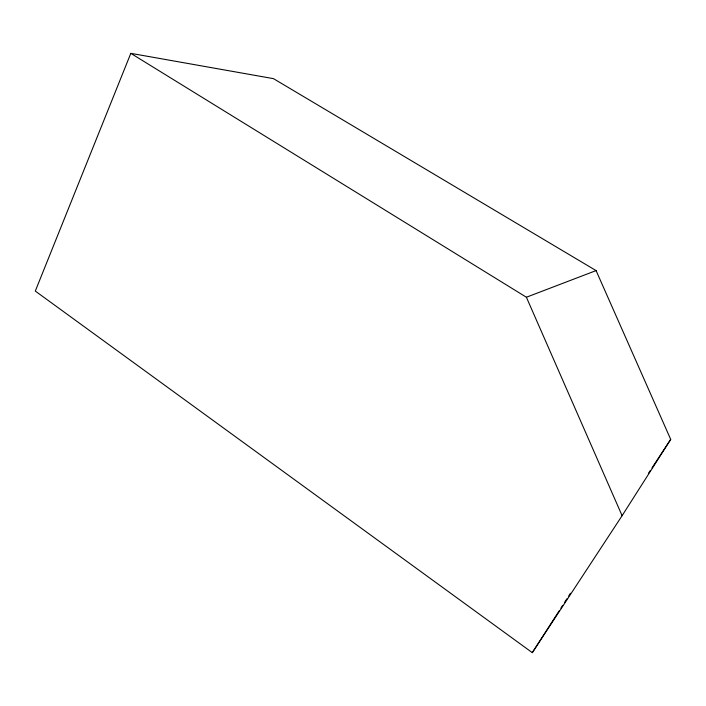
<?xml version="1.0" encoding="UTF-8"?>
<svg xmlns="http://www.w3.org/2000/svg" width="706" height="706" viewBox="0 0 706 706"><rect width="100%" height="100%" fill="white"/><g stroke="black" fill="none" stroke-linecap="round" stroke-linejoin="round"><path stroke-width="1.06" d="M130.813 53.347L35.3 291.075L532.298 652.653L622.101 515.689L670.7 439.388L596.076 270.592L273.469 78.648L130.813 53.347L526.394 297.235L622.101 515.689M532.298 652.653L559.117 610.902M560.899 608.113L562.691 605.333M564.482 602.545L566.865 598.838M568.648 596.049L570.439 593.269M648.426 473.391L650.226 470.628M652.035 467.875L670.7 439.388M526.394 297.235L596.076 270.592"/></g></svg>
